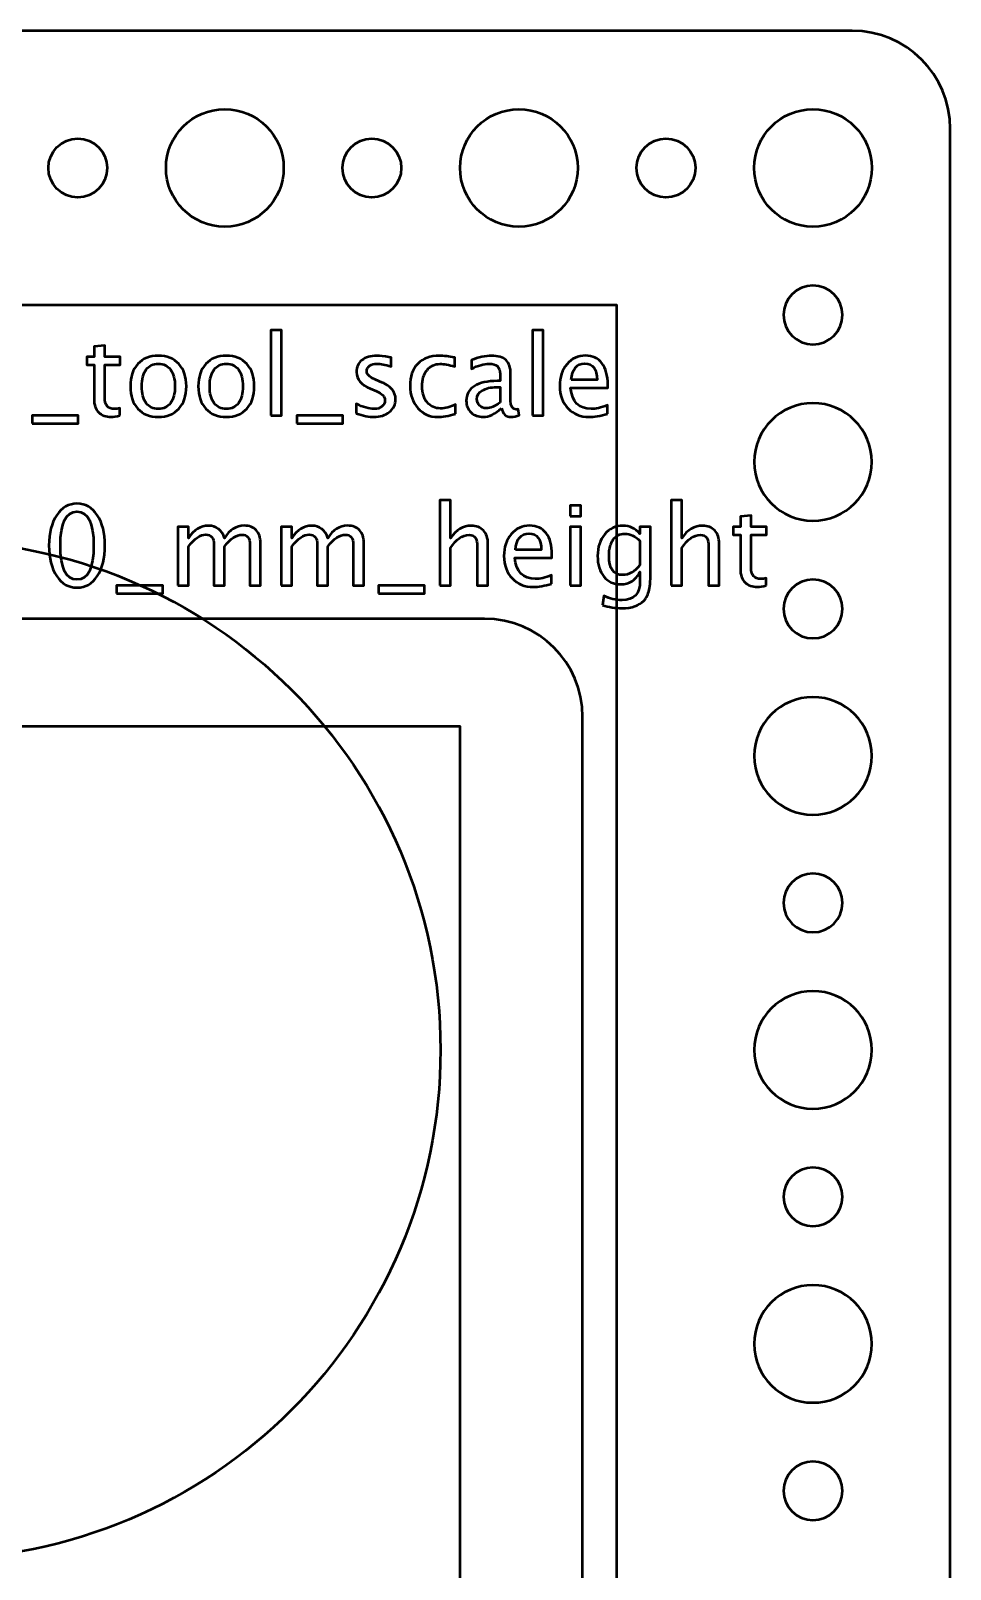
# Model space of a CAD drawing. Header units: centimetres. Extents: x -40.8 to 37.3, y -24.7 to 43.3.
# Drawn here: x -29.49 to -24.8, y -17.65 to -9.8 of the extents above; entities that cross this region are included whole.
import ezdxf

# ---------------------------------------------------------------- set-up
doc = ezdxf.new("R2010")
doc.units = ezdxf.units.CM
doc.header["$MEASUREMENT"] = 0
doc.layers.add('Layer 1', color=7, linetype='Continuous')

msp = doc.modelspace()

# ---------------------------------------------------------------- linework, layer by layer
at = {"layer": 'Layer 1', "color": 4, "lineweight": 53}
for points in [[(-33.5, -23.2), (-26.5, -23.2), (-26.5, -11.2), (-33.5, -11.2), (-33.5, -23.2)], [(-32.69999, -19.75), (-27.29999, -19.75), (-27.29999, -13.35), (-32.69999, -13.35), (-32.69999, -19.75)]]:
    msp.add_lwpolyline(points, close=True, dxfattribs=at)
at = {"layer": 'Layer 1', "lineweight": 53}
for centre, major_axis in [((-28.49999, -10.50001), (0, 0.30001)), ((-26.99999, -10.50001), (0, 0.30001)), ((-25.49999, -10.50001), (0, 0.30001)), ((-29.25, -10.5), (0, 0.15)), ((-27.75, -10.5), (0, 0.15)), ((-26.25, -10.5), (0, 0.15))]:
    msp.add_ellipse(centre, major_axis=major_axis, ratio=1, dxfattribs=at)
at = {"layer": 'Layer 1', "color": 4, "lineweight": 53}
msp.add_ellipse((-29.99995, -14.99999), major_axis=(0, 2.6), ratio=1, dxfattribs=at)
at = {"layer": 'Layer 1', "lineweight": 53}
for points, knots in [([(-35.2, -24.2), (-35.2, -24.2), (-35.2, -10.3), (-35.2, -10.3), (-35.2, -10.3), (-35.2, -10.02386), (-34.97614, -9.8), (-34.7, -9.8), (-34.7, -9.8), (-34.7, -9.8), (-25.3, -9.8), (-25.3, -9.8), (-25.3, -9.8), (-25.02386, -9.8), (-24.8, -10.02386), (-24.8, -10.3), (-24.8, -10.3), (-24.8, -10.3), (-24.8, -24.2), (-24.8, -24.2), (-24.8, -24.2), (-24.8, -24.47614), (-25.02386, -24.7), (-25.3, -24.7), (-25.3, -24.7), (-25.3, -24.7), (-34.7, -24.7), (-34.7, -24.7), (-34.7, -24.7), (-34.97614, -24.7), (-35.2, -24.47614), (-35.2, -24.2)], [0, 0, 0, 0, 0.1111111, 0.1111111, 0.1111111, 0.1111111, 0.2222222, 0.2222222, 0.2222222, 0.2222222, 0.3333333, 0.3333333, 0.3333333, 0.3333333, 0.4444444, 0.4444444, 0.4444444, 0.4444444, 0.5555556, 0.5555556, 0.5555556, 0.5555556, 0.6666667, 0.6666667, 0.6666667, 0.6666667, 0.7777778, 0.7777778, 0.7777778, 0.7777778, 1, 1, 1, 1]), ([(-25.65, -11.25), (-25.65, -11.16716), (-25.58284, -11.1), (-25.5, -11.1), (-25.5, -11.1), (-25.41716, -11.1), (-25.35, -11.16716), (-25.35, -11.25), (-25.35, -11.25), (-25.35, -11.33284), (-25.41716, -11.4), (-25.5, -11.4), (-25.5, -11.4), (-25.58284, -11.4), (-25.65, -11.33284), (-25.65, -11.25)], [0, 0, 0, 0, 0.2, 0.2, 0.2, 0.2, 0.4, 0.4, 0.4, 0.4, 0.6, 0.6, 0.6, 0.6, 1, 1, 1, 1]), ([(-25.8, -12), (-25.8, -11.83431), (-25.66569, -11.7), (-25.5, -11.7), (-25.5, -11.7), (-25.33431, -11.7), (-25.2, -11.83431), (-25.2, -12), (-25.2, -12), (-25.2, -12.16569), (-25.33431, -12.3), (-25.5, -12.3), (-25.5, -12.3), (-25.66569, -12.3), (-25.8, -12.16569), (-25.8, -12)], [0, 0, 0, 0, 0.2, 0.2, 0.2, 0.2, 0.4, 0.4, 0.4, 0.4, 0.6, 0.6, 0.6, 0.6, 1, 1, 1, 1]), ([(-25.65, -12.75), (-25.65, -12.66716), (-25.58284, -12.6), (-25.5, -12.6), (-25.5, -12.6), (-25.41716, -12.6), (-25.35, -12.66716), (-25.35, -12.75), (-25.35, -12.75), (-25.35, -12.83284), (-25.41716, -12.9), (-25.5, -12.9), (-25.5, -12.9), (-25.58284, -12.9), (-25.65, -12.83284), (-25.65, -12.75)], [0, 0, 0, 0, 0.2, 0.2, 0.2, 0.2, 0.4, 0.4, 0.4, 0.4, 0.6, 0.6, 0.6, 0.6, 1, 1, 1, 1]), ([(-33.325, -19.7), (-33.325, -19.7), (-33.325, -13.3), (-33.325, -13.3), (-33.325, -13.3), (-33.325, -13.02386), (-33.10114, -12.8), (-32.825, -12.8), (-32.825, -12.8), (-32.825, -12.8), (-27.175, -12.8), (-27.175, -12.8), (-27.175, -12.8), (-26.89886, -12.8), (-26.675, -13.02386), (-26.675, -13.3), (-26.675, -13.3), (-26.675, -13.3), (-26.675, -19.7), (-26.675, -19.7), (-26.675, -19.7), (-26.675, -19.97614), (-26.89886, -20.2), (-27.175, -20.2), (-27.175, -20.2), (-27.175, -20.2), (-32.825, -20.2), (-32.825, -20.2), (-32.825, -20.2), (-33.10114, -20.2), (-33.325, -19.97614), (-33.325, -19.7)], [0, 0, 0, 0, 0.1111111, 0.1111111, 0.1111111, 0.1111111, 0.2222222, 0.2222222, 0.2222222, 0.2222222, 0.3333333, 0.3333333, 0.3333333, 0.3333333, 0.4444444, 0.4444444, 0.4444444, 0.4444444, 0.5555556, 0.5555556, 0.5555556, 0.5555556, 0.6666667, 0.6666667, 0.6666667, 0.6666667, 0.7777778, 0.7777778, 0.7777778, 0.7777778, 1, 1, 1, 1]), ([(-25.8, -13.5), (-25.8, -13.33431), (-25.66569, -13.2), (-25.5, -13.2), (-25.5, -13.2), (-25.33431, -13.2), (-25.2, -13.33431), (-25.2, -13.5), (-25.2, -13.5), (-25.2, -13.66569), (-25.33431, -13.8), (-25.5, -13.8), (-25.5, -13.8), (-25.66569, -13.8), (-25.8, -13.66569), (-25.8, -13.5)], [0, 0, 0, 0, 0.2, 0.2, 0.2, 0.2, 0.4, 0.4, 0.4, 0.4, 0.6, 0.6, 0.6, 0.6, 1, 1, 1, 1]), ([(-25.65, -14.25), (-25.65, -14.16716), (-25.58284, -14.1), (-25.5, -14.1), (-25.5, -14.1), (-25.41716, -14.1), (-25.35, -14.16716), (-25.35, -14.25), (-25.35, -14.25), (-25.35, -14.33284), (-25.41716, -14.4), (-25.5, -14.4), (-25.5, -14.4), (-25.58284, -14.4), (-25.65, -14.33284), (-25.65, -14.25)], [0, 0, 0, 0, 0.2, 0.2, 0.2, 0.2, 0.4, 0.4, 0.4, 0.4, 0.6, 0.6, 0.6, 0.6, 1, 1, 1, 1]), ([(-25.8, -15), (-25.8, -14.83431), (-25.66569, -14.7), (-25.5, -14.7), (-25.5, -14.7), (-25.33431, -14.7), (-25.2, -14.83431), (-25.2, -15), (-25.2, -15), (-25.2, -15.16569), (-25.33431, -15.3), (-25.5, -15.3), (-25.5, -15.3), (-25.66569, -15.3), (-25.8, -15.16569), (-25.8, -15)], [0, 0, 0, 0, 0.2, 0.2, 0.2, 0.2, 0.4, 0.4, 0.4, 0.4, 0.6, 0.6, 0.6, 0.6, 1, 1, 1, 1]), ([(-25.65, -15.75), (-25.65, -15.66716), (-25.58284, -15.6), (-25.5, -15.6), (-25.5, -15.6), (-25.41716, -15.6), (-25.35, -15.66716), (-25.35, -15.75), (-25.35, -15.75), (-25.35, -15.83284), (-25.41716, -15.9), (-25.5, -15.9), (-25.5, -15.9), (-25.58284, -15.9), (-25.65, -15.83284), (-25.65, -15.75)], [0, 0, 0, 0, 0.2, 0.2, 0.2, 0.2, 0.4, 0.4, 0.4, 0.4, 0.6, 0.6, 0.6, 0.6, 1, 1, 1, 1]), ([(-25.8, -16.5), (-25.8, -16.33431), (-25.66569, -16.2), (-25.5, -16.2), (-25.5, -16.2), (-25.33431, -16.2), (-25.2, -16.33431), (-25.2, -16.5), (-25.2, -16.5), (-25.2, -16.66569), (-25.33431, -16.8), (-25.5, -16.8), (-25.5, -16.8), (-25.66569, -16.8), (-25.8, -16.66569), (-25.8, -16.5)], [0, 0, 0, 0, 0.2, 0.2, 0.2, 0.2, 0.4, 0.4, 0.4, 0.4, 0.6, 0.6, 0.6, 0.6, 1, 1, 1, 1]), ([(-25.65, -17.25), (-25.65, -17.16716), (-25.58284, -17.1), (-25.5, -17.1), (-25.5, -17.1), (-25.41716, -17.1), (-25.35, -17.16716), (-25.35, -17.25), (-25.35, -17.25), (-25.35, -17.33284), (-25.41716, -17.4), (-25.5, -17.4), (-25.5, -17.4), (-25.58284, -17.4), (-25.65, -17.33284), (-25.65, -17.25)], [0, 0, 0, 0, 0.2, 0.2, 0.2, 0.2, 0.4, 0.4, 0.4, 0.4, 0.6, 0.6, 0.6, 0.6, 1, 1, 1, 1])]:
    msp.add_open_spline(points, degree=3, knots=knots, dxfattribs=at)
at = {"layer": 'Layer 1', "color": 5, "lineweight": 53}
for points, knots in [([(-28.26469, -11.7636), (-28.26469, -11.7636), (-28.26469, -11.32842), (-28.26469, -11.32842), (-28.26469, -11.32842), (-28.26469, -11.32842), (-28.21051, -11.32842), (-28.21051, -11.32842), (-28.21051, -11.32842), (-28.21051, -11.32842), (-28.21051, -11.7636), (-28.21051, -11.7636), (-28.21051, -11.7636), (-28.21051, -11.7636), (-28.26469, -11.7636), (-28.26469, -11.7636)], [0, 0, 0, 0, 0.2, 0.2, 0.2, 0.2, 0.4, 0.4, 0.4, 0.4, 0.6, 0.6, 0.6, 0.6, 1, 1, 1, 1]), ([(-26.93081, -11.7636), (-26.93081, -11.7636), (-26.93081, -11.32842), (-26.93081, -11.32842), (-26.93081, -11.32842), (-26.93081, -11.32842), (-26.87663, -11.32842), (-26.87663, -11.32842), (-26.87663, -11.32842), (-26.87663, -11.32842), (-26.87663, -11.7636), (-26.87663, -11.7636), (-26.87663, -11.7636), (-26.87663, -11.7636), (-26.93081, -11.7636), (-26.93081, -11.7636)], [0, 0, 0, 0, 0.2, 0.2, 0.2, 0.2, 0.4, 0.4, 0.4, 0.4, 0.6, 0.6, 0.6, 0.6, 1, 1, 1, 1]), ([(-29.03554, -11.76351), (-29.05229, -11.76812), (-29.06687, -11.77037), (-29.07919, -11.77037), (-29.07919, -11.77037), (-29.10685, -11.77037), (-29.12839, -11.76247), (-29.14382, -11.74667), (-29.14382, -11.74667), (-29.15934, -11.73086), (-29.16706, -11.70894), (-29.16706, -11.68082), (-29.16706, -11.68082), (-29.16706, -11.68082), (-29.16706, -11.50509), (-29.16706, -11.50509), (-29.16706, -11.50509), (-29.16706, -11.50509), (-29.2045, -11.50509), (-29.2045, -11.50509), (-29.2045, -11.50509), (-29.2045, -11.50509), (-29.2045, -11.46445), (-29.2045, -11.46445), (-29.2045, -11.46445), (-29.2045, -11.46445), (-29.16706, -11.46445), (-29.16706, -11.46445), (-29.16706, -11.46445), (-29.16706, -11.46445), (-29.16706, -11.41035), (-29.16706, -11.41035), (-29.16706, -11.41035), (-29.16706, -11.41035), (-29.11287, -11.40518), (-29.11287, -11.40518), (-29.11287, -11.40518), (-29.11287, -11.40518), (-29.11287, -11.46445), (-29.11287, -11.46445), (-29.11287, -11.46445), (-29.11287, -11.46445), (-29.03441, -11.46445), (-29.03441, -11.46445), (-29.03441, -11.46445), (-29.03441, -11.46445), (-29.03441, -11.50509), (-29.03441, -11.50509), (-29.03441, -11.50509), (-29.03441, -11.50509), (-29.11287, -11.50509), (-29.11287, -11.50509), (-29.11287, -11.50509), (-29.11287, -11.50509), (-29.11287, -11.67103), (-29.11287, -11.67103), (-29.11287, -11.67103), (-29.11287, -11.71017), (-29.09584, -11.72973), (-29.06188, -11.72973), (-29.06188, -11.72973), (-29.05464, -11.72973), (-29.04589, -11.72851), (-29.03554, -11.72616), (-29.03554, -11.72616), (-29.03554, -11.72616), (-29.03554, -11.76351), (-29.03554, -11.76351)], [0, 0, 0, 0, 0.0555556, 0.0555556, 0.0555556, 0.0555556, 0.1111111, 0.1111111, 0.1111111, 0.1111111, 0.1666667, 0.1666667, 0.1666667, 0.1666667, 0.2222222, 0.2222222, 0.2222222, 0.2222222, 0.2777778, 0.2777778, 0.2777778, 0.2777778, 0.3333333, 0.3333333, 0.3333333, 0.3333333, 0.3888889, 0.3888889, 0.3888889, 0.3888889, 0.4444444, 0.4444444, 0.4444444, 0.4444444, 0.5, 0.5, 0.5, 0.5, 0.5555556, 0.5555556, 0.5555556, 0.5555556, 0.6111111, 0.6111111, 0.6111111, 0.6111111, 0.6666667, 0.6666667, 0.6666667, 0.6666667, 0.7222222, 0.7222222, 0.7222222, 0.7222222, 0.7777778, 0.7777778, 0.7777778, 0.7777778, 0.8333333, 0.8333333, 0.8333333, 0.8333333, 0.8888889, 0.8888889, 0.8888889, 0.8888889, 1, 1, 1, 1]), ([(-28.83912, -11.77037), (-28.88305, -11.77037), (-28.91786, -11.75636), (-28.94344, -11.72832), (-28.94344, -11.72832), (-28.96913, -11.70029), (-28.98192, -11.66219), (-28.98192, -11.61412), (-28.98192, -11.61412), (-28.98192, -11.56614), (-28.96913, -11.52813), (-28.94344, -11.50019), (-28.94344, -11.50019), (-28.91786, -11.47225), (-28.88305, -11.45824), (-28.83912, -11.45824), (-28.83912, -11.45824), (-28.79518, -11.45824), (-28.76038, -11.47225), (-28.73479, -11.50019), (-28.73479, -11.50019), (-28.70911, -11.52813), (-28.69631, -11.56614), (-28.69631, -11.61412), (-28.69631, -11.61412), (-28.69631, -11.66219), (-28.70911, -11.70029), (-28.73479, -11.72832), (-28.73479, -11.72832), (-28.76038, -11.75636), (-28.79518, -11.77037), (-28.83912, -11.77037)], [0, 0, 0, 0, 0.1111111, 0.1111111, 0.1111111, 0.1111111, 0.2222222, 0.2222222, 0.2222222, 0.2222222, 0.3333333, 0.3333333, 0.3333333, 0.3333333, 0.4444444, 0.4444444, 0.4444444, 0.4444444, 0.5555556, 0.5555556, 0.5555556, 0.5555556, 0.6666667, 0.6666667, 0.6666667, 0.6666667, 0.7777778, 0.7777778, 0.7777778, 0.7777778, 1, 1, 1, 1]), ([(-28.49236, -11.77037), (-28.53629, -11.77037), (-28.5711, -11.75636), (-28.59668, -11.72832), (-28.59668, -11.72832), (-28.62237, -11.70029), (-28.63516, -11.66219), (-28.63516, -11.61412), (-28.63516, -11.61412), (-28.63516, -11.56614), (-28.62237, -11.52813), (-28.59668, -11.50019), (-28.59668, -11.50019), (-28.5711, -11.47225), (-28.53629, -11.45824), (-28.49236, -11.45824), (-28.49236, -11.45824), (-28.44842, -11.45824), (-28.41362, -11.47225), (-28.38803, -11.50019), (-28.38803, -11.50019), (-28.36235, -11.52813), (-28.34955, -11.56614), (-28.34955, -11.61412), (-28.34955, -11.61412), (-28.34955, -11.66219), (-28.36235, -11.70029), (-28.38803, -11.72832), (-28.38803, -11.72832), (-28.41362, -11.75636), (-28.44842, -11.77037), (-28.49236, -11.77037)], [0, 0, 0, 0, 0.1111111, 0.1111111, 0.1111111, 0.1111111, 0.2222222, 0.2222222, 0.2222222, 0.2222222, 0.3333333, 0.3333333, 0.3333333, 0.3333333, 0.4444444, 0.4444444, 0.4444444, 0.4444444, 0.5555556, 0.5555556, 0.5555556, 0.5555556, 0.6666667, 0.6666667, 0.6666667, 0.6666667, 0.7777778, 0.7777778, 0.7777778, 0.7777778, 1, 1, 1, 1]), ([(-27.83007, -11.75288), (-27.83007, -11.75288), (-27.83007, -11.7032), (-27.83007, -11.7032), (-27.83007, -11.7032), (-27.7946, -11.72089), (-27.76384, -11.72973), (-27.73759, -11.72973), (-27.73759, -11.72973), (-27.72198, -11.72973), (-27.709, -11.7255), (-27.69874, -11.71703), (-27.69874, -11.71703), (-27.68849, -11.70866), (-27.68331, -11.69812), (-27.68331, -11.68543), (-27.68331, -11.68543), (-27.68331, -11.66689), (-27.69771, -11.65156), (-27.72649, -11.63942), (-27.72649, -11.63942), (-27.72649, -11.63942), (-27.7582, -11.62597), (-27.7582, -11.62597), (-27.7582, -11.62597), (-27.80495, -11.60659), (-27.82837, -11.57856), (-27.82837, -11.54215), (-27.82837, -11.54215), (-27.82837, -11.51609), (-27.81916, -11.49559), (-27.80072, -11.48063), (-27.80072, -11.48063), (-27.78228, -11.46567), (-27.75697, -11.45824), (-27.72489, -11.45824), (-27.72489, -11.45824), (-27.70824, -11.45824), (-27.68755, -11.4605), (-27.66299, -11.46511), (-27.66299, -11.46511), (-27.66299, -11.46511), (-27.65171, -11.46727), (-27.65171, -11.46727), (-27.65171, -11.46727), (-27.65171, -11.46727), (-27.65171, -11.51242), (-27.65171, -11.51242), (-27.65171, -11.51242), (-27.6819, -11.50339), (-27.70599, -11.49888), (-27.72395, -11.49888), (-27.72395, -11.49888), (-27.73976, -11.49888), (-27.75227, -11.50236), (-27.76177, -11.50923), (-27.76177, -11.50923), (-27.77118, -11.51609), (-27.77588, -11.52531), (-27.77588, -11.53688), (-27.77588, -11.53688), (-27.77588, -11.55316), (-27.76271, -11.56699), (-27.73628, -11.57818), (-27.73628, -11.57818), (-27.73628, -11.57818), (-27.71022, -11.58919), (-27.71022, -11.58919), (-27.71022, -11.58919), (-27.68068, -11.60161), (-27.6598, -11.61478), (-27.64757, -11.6286), (-27.64757, -11.6286), (-27.63524, -11.64243), (-27.62913, -11.65974), (-27.62913, -11.68044), (-27.62913, -11.68044), (-27.62913, -11.70669), (-27.63948, -11.72823), (-27.66027, -11.74507), (-27.66027, -11.74507), (-27.68096, -11.76191), (-27.70749, -11.77037), (-27.73976, -11.77037), (-27.73976, -11.77037), (-27.76459, -11.77037), (-27.7946, -11.76454), (-27.83007, -11.75288)], [0, 0, 0, 0, 0.0434783, 0.0434783, 0.0434783, 0.0434783, 0.0869565, 0.0869565, 0.0869565, 0.0869565, 0.1304348, 0.1304348, 0.1304348, 0.1304348, 0.173913, 0.173913, 0.173913, 0.173913, 0.2173913, 0.2173913, 0.2173913, 0.2173913, 0.2608696, 0.2608696, 0.2608696, 0.2608696, 0.3043478, 0.3043478, 0.3043478, 0.3043478, 0.3478261, 0.3478261, 0.3478261, 0.3478261, 0.3913043, 0.3913043, 0.3913043, 0.3913043, 0.4347826, 0.4347826, 0.4347826, 0.4347826, 0.4782609, 0.4782609, 0.4782609, 0.4782609, 0.5217391, 0.5217391, 0.5217391, 0.5217391, 0.5652174, 0.5652174, 0.5652174, 0.5652174, 0.6086957, 0.6086957, 0.6086957, 0.6086957, 0.6521739, 0.6521739, 0.6521739, 0.6521739, 0.6956522, 0.6956522, 0.6956522, 0.6956522, 0.7391304, 0.7391304, 0.7391304, 0.7391304, 0.7826087, 0.7826087, 0.7826087, 0.7826087, 0.826087, 0.826087, 0.826087, 0.826087, 0.8695652, 0.8695652, 0.8695652, 0.8695652, 0.9130435, 0.9130435, 0.9130435, 0.9130435, 1, 1, 1, 1]), ([(-27.32386, -11.75457), (-27.35895, -11.76511), (-27.38924, -11.77037), (-27.41473, -11.77037), (-27.41473, -11.77037), (-27.45519, -11.77037), (-27.48868, -11.75542), (-27.5153, -11.72559), (-27.5153, -11.72559), (-27.54192, -11.69568), (-27.55528, -11.65796), (-27.55528, -11.61252), (-27.55528, -11.61252), (-27.55528, -11.56398), (-27.54211, -11.52606), (-27.51577, -11.49897), (-27.51577, -11.49897), (-27.48943, -11.47178), (-27.45265, -11.45824), (-27.40542, -11.45824), (-27.40542, -11.45824), (-27.38219, -11.45824), (-27.35603, -11.46144), (-27.32725, -11.46783), (-27.32725, -11.46783), (-27.32725, -11.46783), (-27.32725, -11.51355), (-27.32725, -11.51355), (-27.32725, -11.51355), (-27.35782, -11.50452), (-27.38275, -11.50001), (-27.40194, -11.50001), (-27.40194, -11.50001), (-27.42979, -11.50001), (-27.45208, -11.51045), (-27.46873, -11.53124), (-27.46873, -11.53124), (-27.48538, -11.55203), (-27.49376, -11.57978), (-27.49376, -11.6144), (-27.49376, -11.6144), (-27.49376, -11.64798), (-27.4851, -11.67508), (-27.46789, -11.69587), (-27.46789, -11.69587), (-27.45067, -11.71656), (-27.42819, -11.72691), (-27.40025, -11.72691), (-27.40025, -11.72691), (-27.37551, -11.72691), (-27.35011, -11.72051), (-27.32386, -11.70772), (-27.32386, -11.70772), (-27.32386, -11.70772), (-27.32386, -11.75457), (-27.32386, -11.75457)], [0, 0, 0, 0, 0.0666667, 0.0666667, 0.0666667, 0.0666667, 0.1333333, 0.1333333, 0.1333333, 0.1333333, 0.2, 0.2, 0.2, 0.2, 0.2666667, 0.2666667, 0.2666667, 0.2666667, 0.3333333, 0.3333333, 0.3333333, 0.3333333, 0.4, 0.4, 0.4, 0.4, 0.4666667, 0.4666667, 0.4666667, 0.4666667, 0.5333333, 0.5333333, 0.5333333, 0.5333333, 0.6, 0.6, 0.6, 0.6, 0.6666667, 0.6666667, 0.6666667, 0.6666667, 0.7333333, 0.7333333, 0.7333333, 0.7333333, 0.8, 0.8, 0.8, 0.8, 0.8666667, 0.8666667, 0.8666667, 0.8666667, 1, 1, 1, 1]), ([(-27.08829, -11.7255), (-27.12084, -11.75542), (-27.15216, -11.77037), (-27.18227, -11.77037), (-27.18227, -11.77037), (-27.20701, -11.77037), (-27.22761, -11.76266), (-27.24388, -11.74714), (-27.24388, -11.74714), (-27.26025, -11.73162), (-27.26844, -11.71205), (-27.26844, -11.68844), (-27.26844, -11.68844), (-27.26844, -11.65579), (-27.2547, -11.63067), (-27.22723, -11.61318), (-27.22723, -11.61318), (-27.19976, -11.59568), (-27.16035, -11.58693), (-27.10898, -11.58693), (-27.10898, -11.58693), (-27.10898, -11.58693), (-27.09628, -11.58693), (-27.09628, -11.58693), (-27.09628, -11.58693), (-27.09628, -11.58693), (-27.09628, -11.5509), (-27.09628, -11.5509), (-27.09628, -11.5509), (-27.09628, -11.51619), (-27.11435, -11.49888), (-27.15056, -11.49888), (-27.15056, -11.49888), (-27.1786, -11.49888), (-27.20927, -11.50772), (-27.24247, -11.52541), (-27.24247, -11.52541), (-27.24247, -11.52541), (-27.24247, -11.48082), (-27.24247, -11.48082), (-27.24247, -11.48082), (-27.20597, -11.46576), (-27.17154, -11.45824), (-27.13928, -11.45824), (-27.13928, -11.45824), (-27.10607, -11.45824), (-27.08151, -11.46576), (-27.0658, -11.48091), (-27.0658, -11.48091), (-27.05, -11.49606), (-27.0421, -11.51939), (-27.0421, -11.5509), (-27.0421, -11.5509), (-27.0421, -11.5509), (-27.0421, -11.68608), (-27.0421, -11.68608), (-27.0421, -11.68608), (-27.0421, -11.71703), (-27.0326, -11.73256), (-27.0135, -11.73256), (-27.0135, -11.73256), (-27.01115, -11.73256), (-27.00767, -11.73218), (-27.00306, -11.73143), (-27.00306, -11.73143), (-27.00306, -11.73143), (-26.9992, -11.76153), (-26.9992, -11.76153), (-26.9992, -11.76153), (-27.01152, -11.76746), (-27.02507, -11.77037), (-27.03993, -11.77037), (-27.03993, -11.77037), (-27.06524, -11.77037), (-27.08133, -11.75542), (-27.08829, -11.7255)], [0, 0, 0, 0, 0.05, 0.05, 0.05, 0.05, 0.1, 0.1, 0.1, 0.1, 0.15, 0.15, 0.15, 0.15, 0.2, 0.2, 0.2, 0.2, 0.25, 0.25, 0.25, 0.25, 0.3, 0.3, 0.3, 0.3, 0.35, 0.35, 0.35, 0.35, 0.4, 0.4, 0.4, 0.4, 0.45, 0.45, 0.45, 0.45, 0.5, 0.5, 0.5, 0.5, 0.55, 0.55, 0.55, 0.55, 0.6, 0.6, 0.6, 0.6, 0.65, 0.65, 0.65, 0.65, 0.7, 0.7, 0.7, 0.7, 0.75, 0.75, 0.75, 0.75, 0.8, 0.8, 0.8, 0.8, 0.85, 0.85, 0.85, 0.85, 0.9, 0.9, 0.9, 0.9, 1, 1, 1, 1]), ([(-26.54812, -11.754), (-26.58452, -11.76492), (-26.61566, -11.77037), (-26.64163, -11.77037), (-26.64163, -11.77037), (-26.68593, -11.77037), (-26.72196, -11.7557), (-26.74972, -11.72644), (-26.74972, -11.72644), (-26.77747, -11.69718), (-26.79139, -11.65927), (-26.79139, -11.61261), (-26.79139, -11.61261), (-26.79139, -11.56736), (-26.77916, -11.5302), (-26.75461, -11.50114), (-26.75461, -11.50114), (-26.73005, -11.47216), (-26.69863, -11.45767), (-26.66035, -11.45767), (-26.66035, -11.45767), (-26.62413, -11.45767), (-26.59609, -11.47056), (-26.57634, -11.49634), (-26.57634, -11.49634), (-26.55658, -11.52211), (-26.54671, -11.55861), (-26.54671, -11.60593), (-26.54671, -11.60593), (-26.54671, -11.60593), (-26.54699, -11.62249), (-26.54699, -11.62249), (-26.54699, -11.62249), (-26.54699, -11.62249), (-26.73608, -11.62249), (-26.73608, -11.62249), (-26.73608, -11.62249), (-26.72817, -11.69399), (-26.69327, -11.72973), (-26.63147, -11.72973), (-26.63147, -11.72973), (-26.60879, -11.72973), (-26.58104, -11.72334), (-26.54812, -11.71054), (-26.54812, -11.71054), (-26.54812, -11.71054), (-26.54812, -11.754), (-26.54812, -11.754)], [0, 0, 0, 0, 0.0769231, 0.0769231, 0.0769231, 0.0769231, 0.1538462, 0.1538462, 0.1538462, 0.1538462, 0.2307692, 0.2307692, 0.2307692, 0.2307692, 0.3076923, 0.3076923, 0.3076923, 0.3076923, 0.3846154, 0.3846154, 0.3846154, 0.3846154, 0.4615385, 0.4615385, 0.4615385, 0.4615385, 0.5384615, 0.5384615, 0.5384615, 0.5384615, 0.6153846, 0.6153846, 0.6153846, 0.6153846, 0.6923077, 0.6923077, 0.6923077, 0.6923077, 0.7692308, 0.7692308, 0.7692308, 0.7692308, 0.8461538, 0.8461538, 0.8461538, 0.8461538, 1, 1, 1, 1]), ([(-28.83921, -11.72973), (-28.8124, -11.72973), (-28.79152, -11.71967), (-28.77665, -11.69944), (-28.77665, -11.69944), (-28.76188, -11.67931), (-28.75445, -11.65081), (-28.75445, -11.61412), (-28.75445, -11.61412), (-28.75445, -11.57752), (-28.76188, -11.54911), (-28.77665, -11.52898), (-28.77665, -11.52898), (-28.79152, -11.50894), (-28.8124, -11.49888), (-28.83921, -11.49888), (-28.83921, -11.49888), (-28.86612, -11.49888), (-28.887, -11.50894), (-28.90168, -11.52898), (-28.90168, -11.52898), (-28.91645, -11.54911), (-28.92378, -11.57752), (-28.92378, -11.61412), (-28.92378, -11.61412), (-28.92378, -11.65081), (-28.91645, -11.67931), (-28.90168, -11.69944), (-28.90168, -11.69944), (-28.887, -11.71967), (-28.86612, -11.72973), (-28.83921, -11.72973)], [0, 0, 0, 0, 0.1111111, 0.1111111, 0.1111111, 0.1111111, 0.2222222, 0.2222222, 0.2222222, 0.2222222, 0.3333333, 0.3333333, 0.3333333, 0.3333333, 0.4444444, 0.4444444, 0.4444444, 0.4444444, 0.5555556, 0.5555556, 0.5555556, 0.5555556, 0.6666667, 0.6666667, 0.6666667, 0.6666667, 0.7777778, 0.7777778, 0.7777778, 0.7777778, 1, 1, 1, 1]), ([(-28.49245, -11.72973), (-28.46564, -11.72973), (-28.44476, -11.71967), (-28.42989, -11.69944), (-28.42989, -11.69944), (-28.41512, -11.67931), (-28.40769, -11.65081), (-28.40769, -11.61412), (-28.40769, -11.61412), (-28.40769, -11.57752), (-28.41512, -11.54911), (-28.42989, -11.52898), (-28.42989, -11.52898), (-28.44476, -11.50894), (-28.46564, -11.49888), (-28.49245, -11.49888), (-28.49245, -11.49888), (-28.51936, -11.49888), (-28.54024, -11.50894), (-28.55492, -11.52898), (-28.55492, -11.52898), (-28.56969, -11.54911), (-28.57702, -11.57752), (-28.57702, -11.61412), (-28.57702, -11.61412), (-28.57702, -11.65081), (-28.56969, -11.67931), (-28.55492, -11.69944), (-28.55492, -11.69944), (-28.54024, -11.71967), (-28.51936, -11.72973), (-28.49245, -11.72973)], [0, 0, 0, 0, 0.1111111, 0.1111111, 0.1111111, 0.1111111, 0.2222222, 0.2222222, 0.2222222, 0.2222222, 0.3333333, 0.3333333, 0.3333333, 0.3333333, 0.4444444, 0.4444444, 0.4444444, 0.4444444, 0.5555556, 0.5555556, 0.5555556, 0.5555556, 0.6666667, 0.6666667, 0.6666667, 0.6666667, 0.7777778, 0.7777778, 0.7777778, 0.7777778, 1, 1, 1, 1]), ([(-26.73325, -11.58185), (-26.73325, -11.58185), (-26.60117, -11.58185), (-26.60117, -11.58185), (-26.60117, -11.58185), (-26.60117, -11.52616), (-26.62196, -11.49831), (-26.66345, -11.49831), (-26.66345, -11.49831), (-26.70522, -11.49831), (-26.72846, -11.52616), (-26.73325, -11.58185)], [0, 0, 0, 0, 0.25, 0.25, 0.25, 0.25, 0.5, 0.5, 0.5, 0.5, 1, 1, 1, 1]), ([(-27.09628, -11.69596), (-27.09628, -11.69596), (-27.09628, -11.6191), (-27.09628, -11.6191), (-27.09628, -11.6191), (-27.09628, -11.6191), (-27.11369, -11.61854), (-27.11369, -11.61854), (-27.11369, -11.61854), (-27.14379, -11.61854), (-27.16806, -11.62409), (-27.18659, -11.63519), (-27.18659, -11.63519), (-27.20503, -11.64638), (-27.21425, -11.66115), (-27.21425, -11.67959), (-27.21425, -11.67959), (-27.21425, -11.69248), (-27.20964, -11.70339), (-27.20052, -11.71233), (-27.20052, -11.71233), (-27.1913, -11.72127), (-27.1801, -11.72578), (-27.16684, -11.72578), (-27.16684, -11.72578), (-27.14426, -11.72578), (-27.12074, -11.71581), (-27.09628, -11.69596)], [0, 0, 0, 0, 0.125, 0.125, 0.125, 0.125, 0.25, 0.25, 0.25, 0.25, 0.375, 0.375, 0.375, 0.375, 0.5, 0.5, 0.5, 0.5, 0.625, 0.625, 0.625, 0.625, 0.75, 0.75, 0.75, 0.75, 1, 1, 1, 1]), ([(-29.48202, -11.80424), (-29.48202, -11.80424), (-29.48202, -11.7636), (-29.48202, -11.7636), (-29.48202, -11.7636), (-29.48202, -11.7636), (-29.24722, -11.7636), (-29.24722, -11.7636), (-29.24722, -11.7636), (-29.24722, -11.7636), (-29.24722, -11.80424), (-29.24722, -11.80424), (-29.24722, -11.80424), (-29.24722, -11.80424), (-29.48202, -11.80424), (-29.48202, -11.80424)], [0, 0, 0, 0, 0.2, 0.2, 0.2, 0.2, 0.4, 0.4, 0.4, 0.4, 0.6, 0.6, 0.6, 0.6, 1, 1, 1, 1]), ([(-28.13205, -11.80424), (-28.13205, -11.80424), (-28.13205, -11.7636), (-28.13205, -11.7636), (-28.13205, -11.7636), (-28.13205, -11.7636), (-27.89725, -11.7636), (-27.89725, -11.7636), (-27.89725, -11.7636), (-27.89725, -11.7636), (-27.89725, -11.80424), (-27.89725, -11.80424), (-27.89725, -11.80424), (-27.89725, -11.80424), (-28.13205, -11.80424), (-28.13205, -11.80424)], [0, 0, 0, 0, 0.2, 0.2, 0.2, 0.2, 0.4, 0.4, 0.4, 0.4, 0.6, 0.6, 0.6, 0.6, 1, 1, 1, 1]), ([(-29.25404, -12.64111), (-29.29684, -12.64111), (-29.33137, -12.62145), (-29.35752, -12.58222), (-29.35752, -12.58222), (-29.38376, -12.54299), (-29.39684, -12.49125), (-29.39684, -12.4269), (-29.39684, -12.4269), (-29.39684, -12.36256), (-29.38376, -12.31082), (-29.35752, -12.27159), (-29.35752, -12.27159), (-29.33137, -12.23236), (-29.29684, -12.2127), (-29.25404, -12.2127), (-29.25404, -12.2127), (-29.21105, -12.2127), (-29.17652, -12.23227), (-29.15037, -12.2714), (-29.15037, -12.2714), (-29.12431, -12.31054), (-29.11123, -12.36237), (-29.11123, -12.4269), (-29.11123, -12.4269), (-29.11123, -12.49125), (-29.12431, -12.54299), (-29.15037, -12.58222), (-29.15037, -12.58222), (-29.17652, -12.62145), (-29.21105, -12.64111), (-29.25404, -12.64111)], [0, 0, 0, 0, 0.1111111, 0.1111111, 0.1111111, 0.1111111, 0.2222222, 0.2222222, 0.2222222, 0.2222222, 0.3333333, 0.3333333, 0.3333333, 0.3333333, 0.4444444, 0.4444444, 0.4444444, 0.4444444, 0.5555556, 0.5555556, 0.5555556, 0.5555556, 0.6666667, 0.6666667, 0.6666667, 0.6666667, 0.7777778, 0.7777778, 0.7777778, 0.7777778, 1, 1, 1, 1]), ([(-27.40282, -12.63095), (-27.40282, -12.63095), (-27.40282, -12.19577), (-27.40282, -12.19577), (-27.40282, -12.19577), (-27.40282, -12.19577), (-27.34864, -12.19577), (-27.34864, -12.19577), (-27.34864, -12.19577), (-27.34864, -12.19577), (-27.34864, -12.38833), (-27.34864, -12.38833), (-27.34864, -12.38833), (-27.31995, -12.34647), (-27.28476, -12.32559), (-27.24318, -12.32559), (-27.24318, -12.32559), (-27.21703, -12.32559), (-27.19624, -12.33377), (-27.1809, -12.35024), (-27.1809, -12.35024), (-27.16557, -12.3666), (-27.15786, -12.38871), (-27.15786, -12.41637), (-27.15786, -12.41637), (-27.15786, -12.41637), (-27.15786, -12.63095), (-27.15786, -12.63095), (-27.15786, -12.63095), (-27.15786, -12.63095), (-27.21204, -12.63095), (-27.21204, -12.63095), (-27.21204, -12.63095), (-27.21204, -12.63095), (-27.21204, -12.43405), (-27.21204, -12.43405), (-27.21204, -12.43405), (-27.21204, -12.41185), (-27.21534, -12.39605), (-27.22183, -12.38664), (-27.22183, -12.38664), (-27.22841, -12.37714), (-27.23923, -12.37244), (-27.25438, -12.37244), (-27.25438, -12.37244), (-27.28768, -12.37244), (-27.3191, -12.39417), (-27.34864, -12.43763), (-27.34864, -12.43763), (-27.34864, -12.43763), (-27.34864, -12.63095), (-27.34864, -12.63095), (-27.34864, -12.63095), (-27.34864, -12.63095), (-27.40282, -12.63095), (-27.40282, -12.63095)], [0, 0, 0, 0, 0.0666667, 0.0666667, 0.0666667, 0.0666667, 0.1333333, 0.1333333, 0.1333333, 0.1333333, 0.2, 0.2, 0.2, 0.2, 0.2666667, 0.2666667, 0.2666667, 0.2666667, 0.3333333, 0.3333333, 0.3333333, 0.3333333, 0.4, 0.4, 0.4, 0.4, 0.4666667, 0.4666667, 0.4666667, 0.4666667, 0.5333333, 0.5333333, 0.5333333, 0.5333333, 0.6, 0.6, 0.6, 0.6, 0.6666667, 0.6666667, 0.6666667, 0.6666667, 0.7333333, 0.7333333, 0.7333333, 0.7333333, 0.8, 0.8, 0.8, 0.8, 0.8666667, 0.8666667, 0.8666667, 0.8666667, 1, 1, 1, 1]), ([(-26.73798, -12.27705), (-26.73798, -12.27705), (-26.73798, -12.22286), (-26.73798, -12.22286), (-26.73798, -12.22286), (-26.73798, -12.22286), (-26.6838, -12.22286), (-26.6838, -12.22286), (-26.6838, -12.22286), (-26.6838, -12.22286), (-26.6838, -12.27705), (-26.6838, -12.27705), (-26.6838, -12.27705), (-26.6838, -12.27705), (-26.73798, -12.27705), (-26.73798, -12.27705)], [0, 0, 0, 0, 0.2, 0.2, 0.2, 0.2, 0.4, 0.4, 0.4, 0.4, 0.6, 0.6, 0.6, 0.6, 1, 1, 1, 1]), ([(-26.22292, -12.63095), (-26.22292, -12.63095), (-26.22292, -12.19577), (-26.22292, -12.19577), (-26.22292, -12.19577), (-26.22292, -12.19577), (-26.16874, -12.19577), (-26.16874, -12.19577), (-26.16874, -12.19577), (-26.16874, -12.19577), (-26.16874, -12.38833), (-26.16874, -12.38833), (-26.16874, -12.38833), (-26.14005, -12.34647), (-26.10486, -12.32559), (-26.06328, -12.32559), (-26.06328, -12.32559), (-26.03713, -12.32559), (-26.01634, -12.33377), (-26.001, -12.35024), (-26.001, -12.35024), (-25.98567, -12.3666), (-25.97796, -12.38871), (-25.97796, -12.41637), (-25.97796, -12.41637), (-25.97796, -12.41637), (-25.97796, -12.63095), (-25.97796, -12.63095), (-25.97796, -12.63095), (-25.97796, -12.63095), (-26.03214, -12.63095), (-26.03214, -12.63095), (-26.03214, -12.63095), (-26.03214, -12.63095), (-26.03214, -12.43405), (-26.03214, -12.43405), (-26.03214, -12.43405), (-26.03214, -12.41185), (-26.03544, -12.39605), (-26.04193, -12.38664), (-26.04193, -12.38664), (-26.04851, -12.37714), (-26.05933, -12.37244), (-26.07448, -12.37244), (-26.07448, -12.37244), (-26.10778, -12.37244), (-26.1392, -12.39417), (-26.16874, -12.43763), (-26.16874, -12.43763), (-26.16874, -12.43763), (-26.16874, -12.63095), (-26.16874, -12.63095), (-26.16874, -12.63095), (-26.16874, -12.63095), (-26.22292, -12.63095), (-26.22292, -12.63095)], [0, 0, 0, 0, 0.0666667, 0.0666667, 0.0666667, 0.0666667, 0.1333333, 0.1333333, 0.1333333, 0.1333333, 0.2, 0.2, 0.2, 0.2, 0.2666667, 0.2666667, 0.2666667, 0.2666667, 0.3333333, 0.3333333, 0.3333333, 0.3333333, 0.4, 0.4, 0.4, 0.4, 0.4666667, 0.4666667, 0.4666667, 0.4666667, 0.5333333, 0.5333333, 0.5333333, 0.5333333, 0.6, 0.6, 0.6, 0.6, 0.6666667, 0.6666667, 0.6666667, 0.6666667, 0.7333333, 0.7333333, 0.7333333, 0.7333333, 0.8, 0.8, 0.8, 0.8, 0.8666667, 0.8666667, 0.8666667, 0.8666667, 1, 1, 1, 1]), ([(-29.25413, -12.60047), (-29.19759, -12.60047), (-29.16937, -12.54262), (-29.16937, -12.4269), (-29.16937, -12.4269), (-29.16937, -12.31119), (-29.19759, -12.25334), (-29.25413, -12.25334), (-29.25413, -12.25334), (-29.31048, -12.25334), (-29.3387, -12.31119), (-29.3387, -12.4269), (-29.3387, -12.4269), (-29.3387, -12.54262), (-29.31048, -12.60047), (-29.25413, -12.60047)], [0, 0, 0, 0, 0.2, 0.2, 0.2, 0.2, 0.4, 0.4, 0.4, 0.4, 0.6, 0.6, 0.6, 0.6, 1, 1, 1, 1]), ([(-25.73881, -12.63086), (-25.75556, -12.63547), (-25.77014, -12.63772), (-25.78246, -12.63772), (-25.78246, -12.63772), (-25.81012, -12.63772), (-25.83166, -12.62982), (-25.84709, -12.61402), (-25.84709, -12.61402), (-25.86261, -12.59821), (-25.87033, -12.57629), (-25.87033, -12.54817), (-25.87033, -12.54817), (-25.87033, -12.54817), (-25.87033, -12.37244), (-25.87033, -12.37244), (-25.87033, -12.37244), (-25.87033, -12.37244), (-25.90777, -12.37244), (-25.90777, -12.37244), (-25.90777, -12.37244), (-25.90777, -12.37244), (-25.90777, -12.3318), (-25.90777, -12.3318), (-25.90777, -12.3318), (-25.90777, -12.3318), (-25.87033, -12.3318), (-25.87033, -12.3318), (-25.87033, -12.3318), (-25.87033, -12.3318), (-25.87033, -12.2777), (-25.87033, -12.2777), (-25.87033, -12.2777), (-25.87033, -12.2777), (-25.81614, -12.27253), (-25.81614, -12.27253), (-25.81614, -12.27253), (-25.81614, -12.27253), (-25.81614, -12.3318), (-25.81614, -12.3318), (-25.81614, -12.3318), (-25.81614, -12.3318), (-25.73768, -12.3318), (-25.73768, -12.3318), (-25.73768, -12.3318), (-25.73768, -12.3318), (-25.73768, -12.37244), (-25.73768, -12.37244), (-25.73768, -12.37244), (-25.73768, -12.37244), (-25.81614, -12.37244), (-25.81614, -12.37244), (-25.81614, -12.37244), (-25.81614, -12.37244), (-25.81614, -12.53838), (-25.81614, -12.53838), (-25.81614, -12.53838), (-25.81614, -12.57752), (-25.79911, -12.59708), (-25.76515, -12.59708), (-25.76515, -12.59708), (-25.75791, -12.59708), (-25.74916, -12.59586), (-25.73881, -12.59351), (-25.73881, -12.59351), (-25.73881, -12.59351), (-25.73881, -12.63086), (-25.73881, -12.63086)], [0, 0, 0, 0, 0.0555556, 0.0555556, 0.0555556, 0.0555556, 0.1111111, 0.1111111, 0.1111111, 0.1111111, 0.1666667, 0.1666667, 0.1666667, 0.1666667, 0.2222222, 0.2222222, 0.2222222, 0.2222222, 0.2777778, 0.2777778, 0.2777778, 0.2777778, 0.3333333, 0.3333333, 0.3333333, 0.3333333, 0.3888889, 0.3888889, 0.3888889, 0.3888889, 0.4444444, 0.4444444, 0.4444444, 0.4444444, 0.5, 0.5, 0.5, 0.5, 0.5555556, 0.5555556, 0.5555556, 0.5555556, 0.6111111, 0.6111111, 0.6111111, 0.6111111, 0.6666667, 0.6666667, 0.6666667, 0.6666667, 0.7222222, 0.7222222, 0.7222222, 0.7222222, 0.7777778, 0.7777778, 0.7777778, 0.7777778, 0.8333333, 0.8333333, 0.8333333, 0.8333333, 0.8888889, 0.8888889, 0.8888889, 0.8888889, 1, 1, 1, 1]), ([(-28.73906, -12.63095), (-28.73906, -12.63095), (-28.73906, -12.3318), (-28.73906, -12.3318), (-28.73906, -12.3318), (-28.73906, -12.3318), (-28.68488, -12.3318), (-28.68488, -12.3318), (-28.68488, -12.3318), (-28.68488, -12.3318), (-28.68488, -12.38833), (-28.68488, -12.38833), (-28.68488, -12.38833), (-28.65844, -12.34647), (-28.62458, -12.32559), (-28.58309, -12.32559), (-28.58309, -12.32559), (-28.54311, -12.32559), (-28.51592, -12.34647), (-28.50143, -12.38833), (-28.50143, -12.38833), (-28.47575, -12.3461), (-28.44225, -12.32502), (-28.40114, -12.32502), (-28.40114, -12.32502), (-28.3749, -12.32502), (-28.35448, -12.33274), (-28.3399, -12.34826), (-28.3399, -12.34826), (-28.32532, -12.36378), (-28.31798, -12.38551), (-28.31798, -12.41345), (-28.31798, -12.41345), (-28.31798, -12.41345), (-28.31798, -12.63095), (-28.31798, -12.63095), (-28.31798, -12.63095), (-28.31798, -12.63095), (-28.37217, -12.63095), (-28.37217, -12.63095), (-28.37217, -12.63095), (-28.37217, -12.63095), (-28.37217, -12.42239), (-28.37217, -12.42239), (-28.37217, -12.42239), (-28.37217, -12.38833), (-28.38571, -12.37131), (-28.41281, -12.37131), (-28.41281, -12.37131), (-28.44094, -12.37131), (-28.47048, -12.39116), (-28.50143, -12.43095), (-28.50143, -12.43095), (-28.50143, -12.43095), (-28.50143, -12.63095), (-28.50143, -12.63095), (-28.50143, -12.63095), (-28.50143, -12.63095), (-28.55562, -12.63095), (-28.55562, -12.63095), (-28.55562, -12.63095), (-28.55562, -12.63095), (-28.55562, -12.4222), (-28.55562, -12.4222), (-28.55562, -12.4222), (-28.55562, -12.38786), (-28.56936, -12.37074), (-28.59692, -12.37074), (-28.59692, -12.37074), (-28.62429, -12.37074), (-28.65365, -12.39069), (-28.68488, -12.43067), (-28.68488, -12.43067), (-28.68488, -12.43067), (-28.68488, -12.63095), (-28.68488, -12.63095), (-28.68488, -12.63095), (-28.68488, -12.63095), (-28.73906, -12.63095), (-28.73906, -12.63095)], [0, 0, 0, 0, 0.047619, 0.047619, 0.047619, 0.047619, 0.0952381, 0.0952381, 0.0952381, 0.0952381, 0.1428571, 0.1428571, 0.1428571, 0.1428571, 0.1904762, 0.1904762, 0.1904762, 0.1904762, 0.2380952, 0.2380952, 0.2380952, 0.2380952, 0.2857143, 0.2857143, 0.2857143, 0.2857143, 0.3333333, 0.3333333, 0.3333333, 0.3333333, 0.3809524, 0.3809524, 0.3809524, 0.3809524, 0.4285714, 0.4285714, 0.4285714, 0.4285714, 0.4761905, 0.4761905, 0.4761905, 0.4761905, 0.5238095, 0.5238095, 0.5238095, 0.5238095, 0.5714286, 0.5714286, 0.5714286, 0.5714286, 0.6190476, 0.6190476, 0.6190476, 0.6190476, 0.6666667, 0.6666667, 0.6666667, 0.6666667, 0.7142857, 0.7142857, 0.7142857, 0.7142857, 0.7619048, 0.7619048, 0.7619048, 0.7619048, 0.8095238, 0.8095238, 0.8095238, 0.8095238, 0.8571429, 0.8571429, 0.8571429, 0.8571429, 0.9047619, 0.9047619, 0.9047619, 0.9047619, 1, 1, 1, 1]), ([(-28.21205, -12.63095), (-28.21205, -12.63095), (-28.21205, -12.3318), (-28.21205, -12.3318), (-28.21205, -12.3318), (-28.21205, -12.3318), (-28.15787, -12.3318), (-28.15787, -12.3318), (-28.15787, -12.3318), (-28.15787, -12.3318), (-28.15787, -12.38833), (-28.15787, -12.38833), (-28.15787, -12.38833), (-28.13143, -12.34647), (-28.09757, -12.32559), (-28.05608, -12.32559), (-28.05608, -12.32559), (-28.0161, -12.32559), (-27.98891, -12.34647), (-27.97442, -12.38833), (-27.97442, -12.38833), (-27.94874, -12.3461), (-27.91524, -12.32502), (-27.87413, -12.32502), (-27.87413, -12.32502), (-27.84789, -12.32502), (-27.82747, -12.33274), (-27.81289, -12.34826), (-27.81289, -12.34826), (-27.79831, -12.36378), (-27.79097, -12.38551), (-27.79097, -12.41345), (-27.79097, -12.41345), (-27.79097, -12.41345), (-27.79097, -12.63095), (-27.79097, -12.63095), (-27.79097, -12.63095), (-27.79097, -12.63095), (-27.84516, -12.63095), (-27.84516, -12.63095), (-27.84516, -12.63095), (-27.84516, -12.63095), (-27.84516, -12.42239), (-27.84516, -12.42239), (-27.84516, -12.42239), (-27.84516, -12.38833), (-27.8587, -12.37131), (-27.8858, -12.37131), (-27.8858, -12.37131), (-27.91393, -12.37131), (-27.94347, -12.39116), (-27.97442, -12.43095), (-27.97442, -12.43095), (-27.97442, -12.43095), (-27.97442, -12.63095), (-27.97442, -12.63095), (-27.97442, -12.63095), (-27.97442, -12.63095), (-28.02861, -12.63095), (-28.02861, -12.63095), (-28.02861, -12.63095), (-28.02861, -12.63095), (-28.02861, -12.4222), (-28.02861, -12.4222), (-28.02861, -12.4222), (-28.02861, -12.38786), (-28.04235, -12.37074), (-28.06991, -12.37074), (-28.06991, -12.37074), (-28.09728, -12.37074), (-28.12664, -12.39069), (-28.15787, -12.43067), (-28.15787, -12.43067), (-28.15787, -12.43067), (-28.15787, -12.63095), (-28.15787, -12.63095), (-28.15787, -12.63095), (-28.15787, -12.63095), (-28.21205, -12.63095), (-28.21205, -12.63095)], [0, 0, 0, 0, 0.047619, 0.047619, 0.047619, 0.047619, 0.0952381, 0.0952381, 0.0952381, 0.0952381, 0.1428571, 0.1428571, 0.1428571, 0.1428571, 0.1904762, 0.1904762, 0.1904762, 0.1904762, 0.2380952, 0.2380952, 0.2380952, 0.2380952, 0.2857143, 0.2857143, 0.2857143, 0.2857143, 0.3333333, 0.3333333, 0.3333333, 0.3333333, 0.3809524, 0.3809524, 0.3809524, 0.3809524, 0.4285714, 0.4285714, 0.4285714, 0.4285714, 0.4761905, 0.4761905, 0.4761905, 0.4761905, 0.5238095, 0.5238095, 0.5238095, 0.5238095, 0.5714286, 0.5714286, 0.5714286, 0.5714286, 0.6190476, 0.6190476, 0.6190476, 0.6190476, 0.6666667, 0.6666667, 0.6666667, 0.6666667, 0.7142857, 0.7142857, 0.7142857, 0.7142857, 0.7619048, 0.7619048, 0.7619048, 0.7619048, 0.8095238, 0.8095238, 0.8095238, 0.8095238, 0.8571429, 0.8571429, 0.8571429, 0.8571429, 0.9047619, 0.9047619, 0.9047619, 0.9047619, 1, 1, 1, 1]), ([(-26.83292, -12.62135), (-26.86932, -12.63227), (-26.90046, -12.63772), (-26.92643, -12.63772), (-26.92643, -12.63772), (-26.97073, -12.63772), (-27.00676, -12.62305), (-27.03452, -12.59379), (-27.03452, -12.59379), (-27.06227, -12.56453), (-27.07619, -12.52662), (-27.07619, -12.47996), (-27.07619, -12.47996), (-27.07619, -12.43471), (-27.06396, -12.39755), (-27.03941, -12.36849), (-27.03941, -12.36849), (-27.01485, -12.33951), (-26.98343, -12.32502), (-26.94515, -12.32502), (-26.94515, -12.32502), (-26.90893, -12.32502), (-26.88089, -12.33791), (-26.86114, -12.36369), (-26.86114, -12.36369), (-26.84138, -12.38946), (-26.83151, -12.42596), (-26.83151, -12.47328), (-26.83151, -12.47328), (-26.83151, -12.47328), (-26.83179, -12.48984), (-26.83179, -12.48984), (-26.83179, -12.48984), (-26.83179, -12.48984), (-27.02088, -12.48984), (-27.02088, -12.48984), (-27.02088, -12.48984), (-27.01297, -12.56134), (-26.97807, -12.59708), (-26.91627, -12.59708), (-26.91627, -12.59708), (-26.89359, -12.59708), (-26.86584, -12.59069), (-26.83292, -12.57789), (-26.83292, -12.57789), (-26.83292, -12.57789), (-26.83292, -12.62135), (-26.83292, -12.62135)], [0, 0, 0, 0, 0.0769231, 0.0769231, 0.0769231, 0.0769231, 0.1538462, 0.1538462, 0.1538462, 0.1538462, 0.2307692, 0.2307692, 0.2307692, 0.2307692, 0.3076923, 0.3076923, 0.3076923, 0.3076923, 0.3846154, 0.3846154, 0.3846154, 0.3846154, 0.4615385, 0.4615385, 0.4615385, 0.4615385, 0.5384615, 0.5384615, 0.5384615, 0.5384615, 0.6153846, 0.6153846, 0.6153846, 0.6153846, 0.6923077, 0.6923077, 0.6923077, 0.6923077, 0.7692308, 0.7692308, 0.7692308, 0.7692308, 0.8461538, 0.8461538, 0.8461538, 0.8461538, 1, 1, 1, 1]), ([(-27.01805, -12.4492), (-27.01805, -12.4492), (-26.88597, -12.4492), (-26.88597, -12.4492), (-26.88597, -12.4492), (-26.88597, -12.39351), (-26.90676, -12.36566), (-26.94825, -12.36566), (-26.94825, -12.36566), (-26.99002, -12.36566), (-27.01326, -12.39351), (-27.01805, -12.4492)], [0, 0, 0, 0, 0.25, 0.25, 0.25, 0.25, 0.5, 0.5, 0.5, 0.5, 1, 1, 1, 1]), ([(-26.73798, -12.63095), (-26.73798, -12.63095), (-26.73798, -12.3318), (-26.73798, -12.3318), (-26.73798, -12.3318), (-26.73798, -12.3318), (-26.6838, -12.3318), (-26.6838, -12.3318), (-26.6838, -12.3318), (-26.6838, -12.3318), (-26.6838, -12.63095), (-26.6838, -12.63095), (-26.6838, -12.63095), (-26.6838, -12.63095), (-26.73798, -12.63095), (-26.73798, -12.63095)], [0, 0, 0, 0, 0.2, 0.2, 0.2, 0.2, 0.4, 0.4, 0.4, 0.4, 0.6, 0.6, 0.6, 0.6, 1, 1, 1, 1]), ([(-26.57373, -12.73029), (-26.57373, -12.73029), (-26.56734, -12.68344), (-26.56734, -12.68344), (-26.56734, -12.68344), (-26.53592, -12.69812), (-26.50478, -12.70546), (-26.47402, -12.70546), (-26.47402, -12.70546), (-26.41296, -12.70546), (-26.38239, -12.67309), (-26.38239, -12.60847), (-26.38239, -12.60847), (-26.38239, -12.60847), (-26.38239, -12.56143), (-26.38239, -12.56143), (-26.38239, -12.56143), (-26.3918, -12.58128), (-26.40516, -12.59661), (-26.42256, -12.60762), (-26.42256, -12.60762), (-26.43996, -12.61863), (-26.45934, -12.62418), (-26.4807, -12.62418), (-26.4807, -12.62418), (-26.51691, -12.62418), (-26.54561, -12.61119), (-26.56677, -12.58523), (-26.56677, -12.58523), (-26.58794, -12.55927), (-26.59857, -12.52408), (-26.59857, -12.47968), (-26.59857, -12.47968), (-26.59857, -12.43424), (-26.58653, -12.39718), (-26.56245, -12.36849), (-26.56245, -12.36849), (-26.53827, -12.33989), (-26.50713, -12.32559), (-26.46884, -12.32559), (-26.46884, -12.32559), (-26.43535, -12.32559), (-26.40647, -12.33913), (-26.38239, -12.36632), (-26.38239, -12.36632), (-26.38239, -12.36632), (-26.38239, -12.3318), (-26.38239, -12.3318), (-26.38239, -12.3318), (-26.38239, -12.3318), (-26.3282, -12.3318), (-26.3282, -12.3318), (-26.3282, -12.3318), (-26.3282, -12.3318), (-26.3282, -12.54929), (-26.3282, -12.54929), (-26.3282, -12.54929), (-26.3282, -12.59605), (-26.33065, -12.63067), (-26.33554, -12.65315), (-26.33554, -12.65315), (-26.34034, -12.67563), (-26.34956, -12.69407), (-26.36292, -12.70837), (-26.36292, -12.70837), (-26.38662, -12.73349), (-26.42369, -12.7461), (-26.47402, -12.7461), (-26.47402, -12.7461), (-26.50854, -12.7461), (-26.54175, -12.74083), (-26.57373, -12.73029)], [0, 0, 0, 0, 0.0526316, 0.0526316, 0.0526316, 0.0526316, 0.1052632, 0.1052632, 0.1052632, 0.1052632, 0.1578947, 0.1578947, 0.1578947, 0.1578947, 0.2105263, 0.2105263, 0.2105263, 0.2105263, 0.2631579, 0.2631579, 0.2631579, 0.2631579, 0.3157895, 0.3157895, 0.3157895, 0.3157895, 0.3684211, 0.3684211, 0.3684211, 0.3684211, 0.4210526, 0.4210526, 0.4210526, 0.4210526, 0.4736842, 0.4736842, 0.4736842, 0.4736842, 0.5263158, 0.5263158, 0.5263158, 0.5263158, 0.5789474, 0.5789474, 0.5789474, 0.5789474, 0.6315789, 0.6315789, 0.6315789, 0.6315789, 0.6842105, 0.6842105, 0.6842105, 0.6842105, 0.7368421, 0.7368421, 0.7368421, 0.7368421, 0.7894737, 0.7894737, 0.7894737, 0.7894737, 0.8421053, 0.8421053, 0.8421053, 0.8421053, 0.8947368, 0.8947368, 0.8947368, 0.8947368, 1, 1, 1, 1]), ([(-26.38239, -12.52747), (-26.38239, -12.52747), (-26.38239, -12.40339), (-26.38239, -12.40339), (-26.38239, -12.40339), (-26.40628, -12.37865), (-26.43234, -12.36623), (-26.46047, -12.36623), (-26.46047, -12.36623), (-26.48549, -12.36623), (-26.50506, -12.3762), (-26.51917, -12.39624), (-26.51917, -12.39624), (-26.53338, -12.41618), (-26.54043, -12.44393), (-26.54043, -12.4793), (-26.54043, -12.4793), (-26.54043, -12.54431), (-26.51738, -12.57676), (-26.47119, -12.57676), (-26.47119, -12.57676), (-26.43977, -12.57676), (-26.41014, -12.5603), (-26.38239, -12.52747)], [0, 0, 0, 0, 0.1428571, 0.1428571, 0.1428571, 0.1428571, 0.2857143, 0.2857143, 0.2857143, 0.2857143, 0.4285714, 0.4285714, 0.4285714, 0.4285714, 0.5714286, 0.5714286, 0.5714286, 0.5714286, 0.7142857, 0.7142857, 0.7142857, 0.7142857, 1, 1, 1, 1]), ([(-29.05177, -12.67159), (-29.05177, -12.67159), (-29.05177, -12.63095), (-29.05177, -12.63095), (-29.05177, -12.63095), (-29.05177, -12.63095), (-28.81697, -12.63095), (-28.81697, -12.63095), (-28.81697, -12.63095), (-28.81697, -12.63095), (-28.81697, -12.67159), (-28.81697, -12.67159), (-28.81697, -12.67159), (-28.81697, -12.67159), (-29.05177, -12.67159), (-29.05177, -12.67159)], [0, 0, 0, 0, 0.2, 0.2, 0.2, 0.2, 0.4, 0.4, 0.4, 0.4, 0.6, 0.6, 0.6, 0.6, 1, 1, 1, 1]), ([(-27.71552, -12.67159), (-27.71552, -12.67159), (-27.71552, -12.63095), (-27.71552, -12.63095), (-27.71552, -12.63095), (-27.71552, -12.63095), (-27.48072, -12.63095), (-27.48072, -12.63095), (-27.48072, -12.63095), (-27.48072, -12.63095), (-27.48072, -12.67159), (-27.48072, -12.67159), (-27.48072, -12.67159), (-27.48072, -12.67159), (-27.71552, -12.67159), (-27.71552, -12.67159)], [0, 0, 0, 0, 0.2, 0.2, 0.2, 0.2, 0.4, 0.4, 0.4, 0.4, 0.6, 0.6, 0.6, 0.6, 1, 1, 1, 1])]:
    msp.add_open_spline(points, degree=3, knots=knots, dxfattribs=at)

doc.saveas('drawing.dxf')
